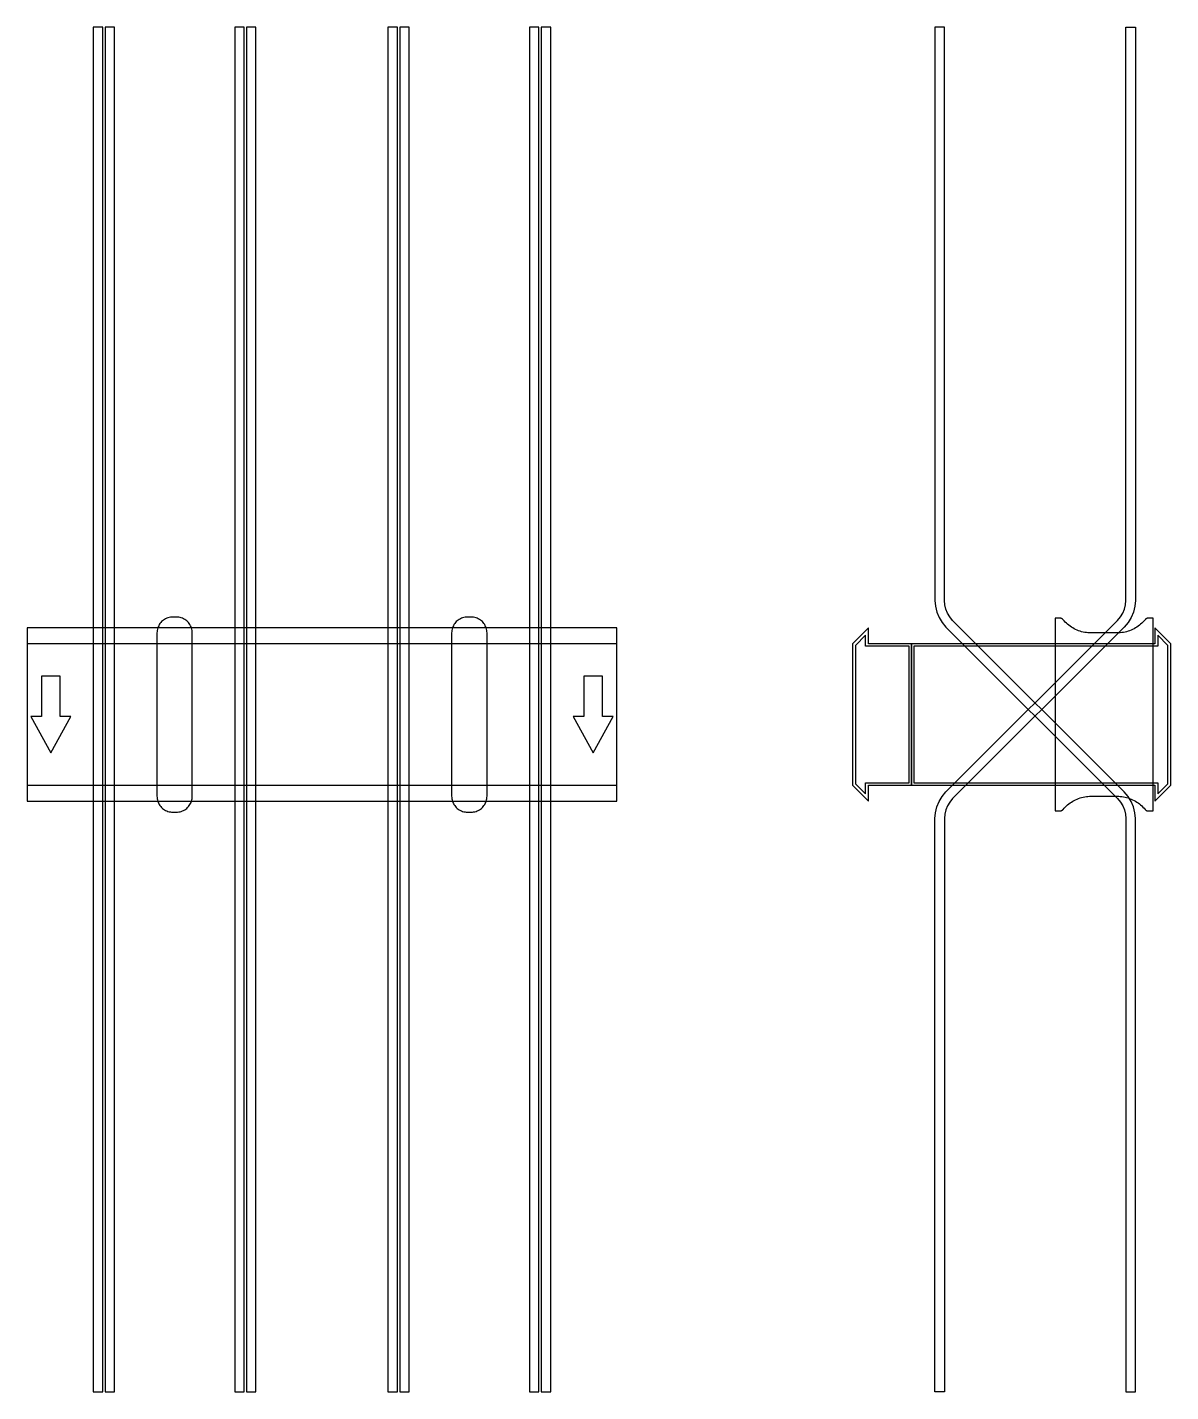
# Model space of a CAD drawing. Extents: x 0 to 970, y -575 to 583.
import ezdxf

# ---------------------------------------------------------------- set-up
doc = ezdxf.new("R2010")
doc.units = 0
doc.layers.add('Halfen', color=7, linetype='CONTINUOUS')

msp = doc.modelspace()

# ---------------------------------------------------------------- linework, layer by layer
at = {"layer": 'Halfen', "color": 7}
for points in [[(64, -574.569), (64, 583.197), (56, 583.197), (56, -574.569)], [(74, -574.569), (74, 583.197), (66, 583.197), (66, -574.569)], [(184, -574.569), (184, 583.197), (176, 583.197), (176, -574.569)], [(194, -574.569), (194, 583.197), (186, 583.197), (186, -574.569)], [(314, -574.569), (314, 583.197), (306, 583.197), (306, -574.569)], [(324, -574.569), (324, 583.197), (316, 583.197), (316, -574.569)], [(434, -574.569), (434, 583.197), (426, 583.197), (426, -574.569)], [(444, -574.569), (444, 583.197), (436, 583.197), (436, -574.569)], [(940, -574.569), (940, -88.284), (939.606, -83.278), (938.434, -78.396), (936.512, -73.757), (933.889, -69.475), (930.627, -65.657), (785.029, 79.941), (782.584, 82.805), (780.616, 86.016), (779.175, 89.495), (778.295, 93.157), (778, 96.912), (778, 583.197), (770, 583.197), (770, 96.912), (770.394, 91.906), (771.566, 87.023), (773.488, 82.384), (776.111, 78.103), (779.373, 74.284), (924.971, -71.314), (927.416, -74.177), (929.384, -77.388), (930.825, -80.868), (931.705, -84.53), (932, -88.284), (932, -574.569)], [(770, -574.569), (770, -88.284), (770.394, -83.278), (771.566, -78.396), (773.488, -73.757), (776.111, -69.475), (779.373, -65.657), (924.971, 79.941), (927.416, 82.805), (929.384, 86.016), (930.825, 89.495), (931.705, 93.157), (932, 96.912), (932, 583.197), (940, 583.197), (940, 96.912), (939.606, 91.906), (938.434, 87.023), (936.512, 82.384), (933.889, 78.103), (930.627, 74.284), (785.029, -71.314), (782.584, -74.177), (780.616, -77.388), (779.175, -80.868), (778.295, -84.53), (778, -88.284), (778, -574.569)], [(140, -69.3), (140, -56.8), (140, 69.3), (139.958, 70.359), (139.834, 71.412), (139.627, 72.452), (139.339, 73.472), (138.972, 74.466), (138.529, 75.429), (138.011, 76.354), (137.422, 77.235), (136.765, 78.068), (136.046, 78.846), (135.268, 79.565), (134.435, 80.222), (133.554, 80.811), (132.629, 81.329), (131.666, 81.772), (130.672, 82.139), (129.652, 82.427), (128.612, 82.634), (127.559, 82.758), (126.5, 82.8), (123.5, 82.8), (122.441, 82.758), (121.388, 82.634), (120.348, 82.427), (119.328, 82.139), (118.334, 81.772), (117.371, 81.329), (116.446, 80.811), (115.565, 80.222), (114.732, 79.565), (113.954, 78.846), (113.235, 78.068), (112.578, 77.235), (111.989, 76.354), (111.471, 75.429), (111.028, 74.466), (110.661, 73.472), (110.373, 72.452), (110.166, 71.412), (110.042, 70.359), (110, 69.3), (110, -56.8), (110, -69.3), (110.042, -70.359), (110.166, -71.412), (110.373, -72.452), (110.661, -73.472), (111.028, -74.466), (111.471, -75.429), (111.989, -76.354), (112.578, -77.235), (113.235, -78.068), (113.954, -78.846), (114.732, -79.565), (115.565, -80.222), (116.446, -80.811), (117.371, -81.329), (118.334, -81.772), (119.328, -82.139), (120.348, -82.427), (121.388, -82.634), (122.441, -82.758), (123.5, -82.8), (126.5, -82.8), (127.559, -82.758), (128.612, -82.634), (129.652, -82.427), (130.672, -82.139), (131.666, -81.772), (132.629, -81.329), (133.554, -80.811), (134.435, -80.222), (135.268, -79.565), (136.046, -78.846), (136.765, -78.068), (137.422, -77.235), (138.011, -76.354), (138.529, -75.429), (138.972, -74.466), (139.339, -73.472), (139.627, -72.452), (139.834, -71.412), (139.958, -70.359), (140, -69.3)], [(390, -69.3), (390, -56.8), (390, 69.3), (389.958, 70.359), (389.834, 71.412), (389.627, 72.452), (389.339, 73.472), (388.972, 74.466), (388.529, 75.429), (388.011, 76.354), (387.422, 77.235), (386.765, 78.068), (386.046, 78.846), (385.268, 79.565), (384.435, 80.222), (383.554, 80.811), (382.629, 81.329), (381.666, 81.772), (380.672, 82.139), (379.652, 82.427), (378.612, 82.634), (377.559, 82.758), (376.5, 82.8), (373.5, 82.8), (372.441, 82.758), (371.388, 82.634), (370.348, 82.427), (369.328, 82.139), (368.334, 81.772), (367.371, 81.329), (366.446, 80.811), (365.565, 80.222), (364.732, 79.565), (363.954, 78.846), (363.235, 78.068), (362.578, 77.235), (361.989, 76.354), (361.471, 75.429), (361.028, 74.466), (360.661, 73.472), (360.373, 72.452), (360.166, 71.412), (360.042, 70.359), (360, 69.3), (360, -56.8), (360, -69.3), (360.042, -70.359), (360.166, -71.412), (360.373, -72.452), (360.661, -73.472), (361.028, -74.466), (361.471, -75.429), (361.989, -76.354), (362.578, -77.235), (363.235, -78.068), (363.954, -78.846), (364.732, -79.565), (365.565, -80.222), (366.446, -80.811), (367.371, -81.329), (368.334, -81.772), (369.328, -82.139), (370.348, -82.427), (371.388, -82.634), (372.441, -82.758), (373.5, -82.8), (376.5, -82.8), (377.559, -82.758), (378.612, -82.634), (379.652, -82.427), (380.672, -82.139), (381.666, -81.772), (382.629, -81.329), (383.554, -80.811), (384.435, -80.222), (385.268, -79.565), (386.046, -78.846), (386.765, -78.068), (387.422, -77.235), (388.011, -76.354), (388.529, -75.429), (388.972, -74.466), (389.339, -73.472), (389.627, -72.452), (389.834, -71.412), (389.958, -70.359), (390, -69.3)], [(955, -81.8), (955, 81.8), (951, 81.8), (950.846, 81.797), (950.691, 81.786), (950.538, 81.769), (950.385, 81.746), (950.234, 81.715), (950.084, 81.678), (949.936, 81.634), (949.789, 81.584), (949.646, 81.527), (949.505, 81.464), (949.366, 81.395), (949.231, 81.32), (949.1, 81.239), (948.972, 81.153), (948.848, 81.06), (948.728, 80.963), (948.613, 80.86), (948.502, 80.752), (948.397, 80.639), (948.296, 80.522), (947.41, 79.491), (946.479, 78.5), (945.505, 77.551), (944.491, 76.646), (943.437, 75.787), (942.347, 74.975), (941.222, 74.211), (940.064, 73.499), (938.876, 72.838), (937.66, 72.23), (936.418, 71.676), (935.153, 71.178), (933.867, 70.736), (932.563, 70.351), (931.243, 70.024), (929.911, 69.756), (928.567, 69.547), (927.216, 69.397), (925.859, 69.307), (924.5, 69.277), (902.5, 69.277), (901.141, 69.307), (899.784, 69.397), (898.433, 69.547), (897.089, 69.756), (895.757, 70.024), (894.437, 70.351), (893.133, 70.736), (891.847, 71.178), (890.582, 71.676), (889.34, 72.23), (888.124, 72.838), (886.936, 73.499), (885.778, 74.211), (884.653, 74.975), (883.563, 75.787), (882.509, 76.646), (881.495, 77.551), (880.521, 78.5), (879.59, 79.491), (878.704, 80.522), (878.603, 80.639), (878.498, 80.752), (878.387, 80.86), (878.272, 80.963), (878.152, 81.06), (878.028, 81.153), (877.9, 81.239), (877.769, 81.32), (877.634, 81.395), (877.495, 81.464), (877.354, 81.527), (877.211, 81.584), (877.064, 81.634), (876.916, 81.678), (876.766, 81.715), (876.615, 81.746), (876.462, 81.769), (876.309, 81.786), (876.154, 81.797), (876, 81.8), (872, 81.8), (872, -81.8), (876, -81.8), (876.154, -81.797), (876.309, -81.786), (876.462, -81.769), (876.615, -81.746), (876.766, -81.715), (876.916, -81.678), (877.064, -81.634), (877.211, -81.584), (877.354, -81.527), (877.495, -81.464), (877.634, -81.395), (877.769, -81.32), (877.9, -81.239), (878.028, -81.153), (878.152, -81.06), (878.272, -80.963), (878.387, -80.86), (878.498, -80.752), (878.603, -80.639), (878.704, -80.522), (879.59, -79.491), (880.521, -78.5), (881.495, -77.551), (882.509, -76.646), (883.563, -75.787), (884.653, -74.975), (885.778, -74.211), (886.936, -73.499), (888.124, -72.838), (889.34, -72.23), (890.582, -71.676), (891.847, -71.178), (893.133, -70.736), (894.437, -70.351), (895.757, -70.024), (897.089, -69.756), (898.433, -69.547), (899.784, -69.397), (901.141, -69.307), (902.5, -69.277), (924.5, -69.277), (925.859, -69.307), (927.216, -69.397), (928.567, -69.547), (929.911, -69.756), (931.243, -70.024), (932.563, -70.351), (933.867, -70.736), (935.153, -71.178), (936.418, -71.676), (937.66, -72.23), (938.876, -72.838), (940.064, -73.499), (941.222, -74.211), (942.347, -74.975), (943.437, -75.787), (944.491, -76.646), (945.505, -77.551), (946.479, -78.5), (947.41, -79.491), (948.296, -80.522), (948.397, -80.639), (948.502, -80.752), (948.613, -80.86), (948.728, -80.963), (948.848, -81.06), (948.972, -81.153), (949.1, -81.239), (949.231, -81.32), (949.366, -81.395), (949.505, -81.464), (949.646, -81.527), (949.789, -81.584), (949.936, -81.634), (950.084, -81.678), (950.234, -81.715), (950.385, -81.746), (950.538, -81.769), (950.691, -81.786), (950.846, -81.797), (951, -81.8)], [(0, -73.5), (500, -73.5), (500, 73.5), (0, 73.5)], [(750, -60), (750, 60), (713.5, 60), (713.5, 73.5), (700, 60), (700, -60), (713.5, -73.5), (713.5, -60)], [(970, -60), (970, 60), (956.5, 73.5), (956.5, 60), (750, 60), (750, -60), (956.5, -60), (956.5, -73.5)], [(0, -60), (500, -60), (500, 60), (0, 60)], [(748, -58), (748, 58), (711, 58), (711, 67.25), (702.5, 58.75), (702.5, -58.75), (711, -67.25), (711, -58)], [(967.5, -58.75), (967.5, 58.75), (959, 67.25), (959, 58), (752, 58), (752, -58), (959, -58), (959, -67.25)], [(20, -32.5), (37, -1.5), (28, -1.5), (28, 32.5), (12, 32.5), (12, -1.5), (3, -1.5)], [(480, -32.5), (497, -1.5), (488, -1.5), (488, 32.5), (472, 32.5), (472, -1.5), (463, -1.5)]]:
    msp.add_lwpolyline(points, close=True, dxfattribs=at)

doc.saveas('drawing.dxf')
